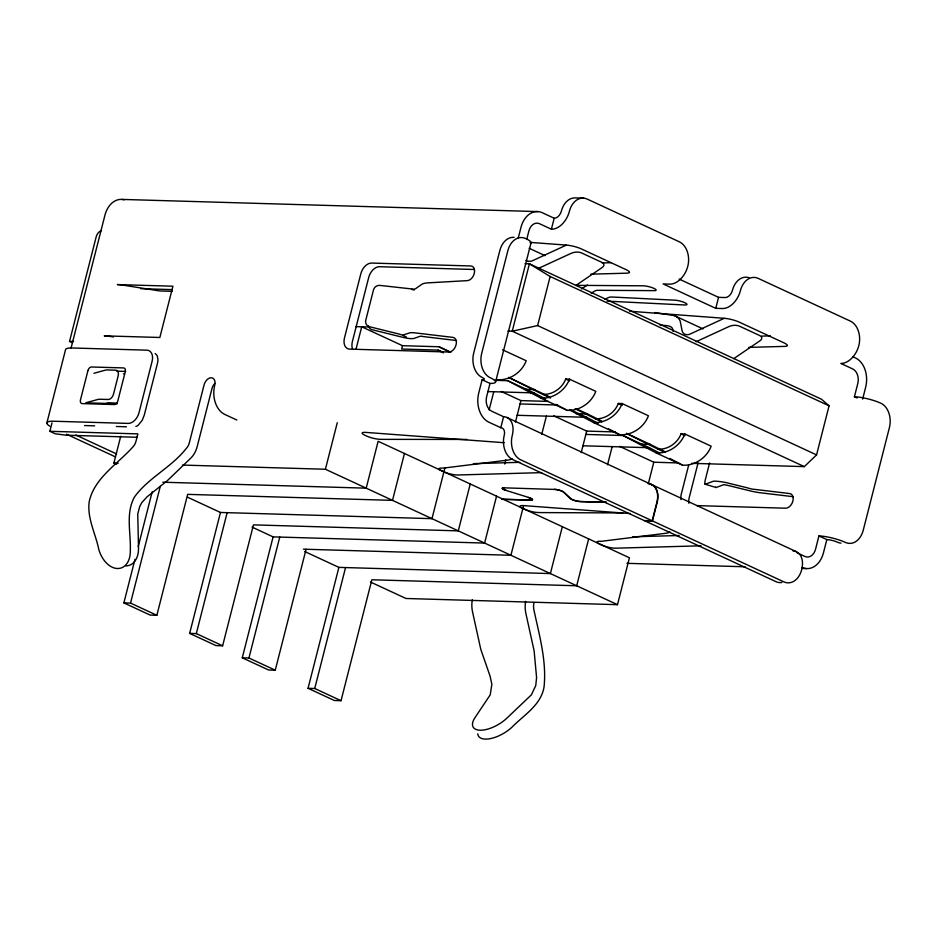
<?xml version="1.0" encoding="UTF-8"?>
<svg xmlns="http://www.w3.org/2000/svg" width="937" height="937" viewBox="0 0 937 937"><rect width="100%" height="100%" fill="white"/><g stroke="black" fill="none" stroke-linecap="round" stroke-linejoin="round"><path stroke-width="1.41" d="M46.85 423.044L65.52 349.794A23.167 4.732 14.3 0 1 72.208 347.978L146.886 350.169A11.584 7.648 -65.1 0 1 152.087 361.389L139.016 412.655A11.584 7.648 -65.1 0 1 128.217 423.407L53.538 421.228A23.167 4.732 14.3 0 0 49.79 426.194M72.172 342.626L69.537 341.408L96.136 237.026A9.651 6.981 -88.3 0 1 101.454 230.619M137.025 437.274L65.754 435.19L55.119 433.737L49.86 431.301L52.015 422.821M71.095 347.978L104.932 215.217A23.167 16.749 -88.3 0 1 124.211 199.804M116.539 464.283L113.904 463.054L120.732 436.255M404.456 453.485L392.509 500.37L187.669 494.361L156.854 615.293L150.189 615.094L123.871 602.889L134.975 559.307M138.207 546.646L152.181 491.808M123.871 602.889L130.536 603.088L160.286 486.385M470.245 483.984L458.287 530.869L253.458 524.872L222.631 645.792L215.967 645.593L189.649 633.389L220.476 512.469L431.98 518.665L444.993 467.586M189.649 633.389L196.313 633.588L227.141 512.668M306.083 549.269L275.255 670.189L268.591 670.002L242.273 657.797L273.1 536.878L484.605 543.073L496.551 496.188M242.273 657.797L248.937 657.997L279.765 537.065M182.457 465.068L325.408 469.25L337.273 422.704M355.966 349.36L361.717 326.79L369.026 327.001M588.647 538.88L576.688 585.777L371.86 579.769L341.033 700.7L334.368 700.501L308.05 688.297L338.889 567.377L550.382 573.573L562.341 526.688M308.05 688.297L314.727 688.496L345.554 567.576M450.861 352.253L439.02 346.76L402.512 345.694L401.657 349.032L438.165 350.098L443.435 352.535M514.108 237.342A19.302 13.95 -88.3 0 0 499.843 250.507L473.712 353.05A19.302 13.95 -88.3 0 0 482.192 377.47A7.719 1.581 14.3 0 1 482.122 379.754L478.76 392.931A23.167 16.749 -88.3 0 0 488.95 422.236L500.791 427.717A7.719 5.095 -65.1 0 1 504.258 435.201A19.302 13.95 -88.3 0 0 512.75 459.61L644.188 520.562L652.187 520.796L656.849 502.49A19.302 12.743 -65.1 0 0 648.181 483.785M518.266 237.951L520.96 227.398A23.167 16.749 -88.3 0 1 542.347 212.746L554.189 218.239A7.719 5.095 -65.1 0 0 561.392 211.071A19.302 13.95 -88.3 0 1 575.646 197.906L583.646 198.14M530.401 243.62A19.302 3.947 14.3 0 0 525.669 238.537A19.302 13.95 -88.3 0 0 507.842 250.741L481.712 353.284A19.302 13.95 -88.3 0 0 490.192 377.705A19.302 3.947 14.3 0 1 490.016 383.409L486.654 396.597A11.584 8.374 -88.3 0 0 491.749 411.249L503.591 416.731A19.302 12.743 -65.1 0 1 512.258 435.436A19.302 13.95 -88.3 0 0 520.749 459.844L652.187 520.796M526.84 238.97L528.855 231.064A11.584 8.374 -88.3 0 1 539.548 223.732L551.389 229.225A19.302 12.743 -65.1 0 0 569.391 211.305A19.302 13.95 -88.3 0 1 587.218 199.089L679.313 241.793A19.302 13.95 -88.3 0 1 687.805 266.213A19.302 12.743 -65.1 0 1 669.803 284.134L663.127 283.934L715.763 308.343L722.427 308.531A19.302 12.743 -65.1 0 0 740.429 290.611A19.302 13.95 -88.3 0 1 758.256 278.406L850.351 321.11A19.302 13.95 -88.3 0 1 858.842 345.519A19.302 12.743 -65.1 0 1 840.84 363.439L852.682 368.932A11.584 8.374 -88.3 0 1 857.777 383.573L854.415 396.761L857.039 397.979M495.591 381.898L531.068 242.73M489.126 409.902L493.752 391.736M500.791 427.717L503.591 416.731M551.389 229.225L554.189 218.239M507.854 331.066L512.246 331.194L537.627 325.572L550.136 276.497L529.417 263.801L525.036 263.672M504.75 464.038L505.816 459.844M515.444 422.107L520.925 400.603L548.274 401.399M630.039 513.535L523.596 505.605L510.911 555.278L303.412 549.187M541.75 434.299L546.388 416.133M581.221 452.606L586.703 431.102L615.363 431.945M607.527 464.799L612.166 446.633M370.466 582.018L405.99 598.485L617.483 604.681L629.43 557.796L378.138 441.28L366.191 488.165L162.827 482.204M648.427 483.305L653.792 462.222L678.646 462.948M781.88 582.486A19.302 13.95 -88.3 0 1 775.883 581.631L644.445 520.679L652.445 520.913L657.118 502.607A19.302 12.743 -65.1 0 0 649.587 484.007M715.763 308.343L718.562 297.357L725.226 297.544A7.719 5.095 -65.1 0 0 732.429 290.376A19.302 13.95 -88.3 0 1 749.085 277.703M688.754 464.822L681.293 494.08A11.584 7.648 -65.1 0 0 680.965 499.608M698.065 462.913L689.187 497.746A11.584 7.648 -65.1 0 0 688.859 503.263M709.602 462.96L705.374 479.521A5.786 1.183 -73.2 0 0 705.362 484.23L712.858 481.395A19.372 3.069 16.8 0 1 717.637 481.349A19.314 3.596 15.3 0 1 725.906 482.567L747.176 487.779A11.748 1.312 19.2 0 0 752.001 489.067L789.75 493.565A7.73 5.107 -65.1 0 1 792.831 501.26A7.73 5.107 -65.1 0 1 785.686 508.205L696.706 505.605M816.56 454.902L829.069 405.826L821.503 399.232L529.417 263.801L512.246 331.194L804.321 466.626L816.56 454.902L537.627 325.572M854.415 396.761A19.302 3.947 14.3 0 1 880.897 403.25A19.302 13.95 -88.3 0 1 889.389 427.67L863.246 530.213A19.302 13.95 -88.3 0 1 845.432 542.418A19.302 3.947 14.3 0 0 818.938 535.929L815.577 549.117A11.584 8.374 -88.3 0 1 804.883 556.437L796.989 552.783M818.938 535.929L826.832 539.595L823.471 552.771A23.167 16.749 -88.3 0 1 802.084 567.424M862.637 399.103L865.659 387.239A23.167 16.749 -88.3 0 0 855.481 357.946L852.846 356.728M494.795 380.328L507.76 380.715L540.965 398.178L567.272 410.383C579.546 411.038 591.563 402.816 595.803 391.361L569.485 379.157L565.679 379.052C562.259 388.281 552.584 394.91 542.699 394.372L508.604 377.377L548.813 396.503M569.485 379.157C565.245 390.612 553.228 398.834 540.965 398.178M569.321 409.809L593.589 422.575L619.907 434.78C632.17 435.436 644.188 427.225 648.427 415.759L622.121 403.566L618.315 403.449C614.895 412.678 605.208 419.307 595.323 418.78L575.119 408.708M622.121 403.566C617.87 415.021 605.852 423.243 593.589 422.575M585.859 434.428L623.105 435.529L656.31 452.993L682.628 465.197C694.891 465.853 706.908 457.631 711.148 446.176L684.842 433.972L681.035 433.866C677.615 443.096 667.929 449.725 658.043 449.186L626.478 433.456M684.842 433.972C680.59 445.426 668.573 453.649 656.31 452.993M575.857 285.469L602.104 267.56A7.719 3.912 -6.2 0 0 601.847 262.36L581.49 252.908A7.719 3.912 -6.2 0 0 571.289 253.271L538.143 268.544M733.73 358.672L759.989 340.775A7.719 3.912 -6.2 0 0 759.731 335.563L739.375 326.123A7.719 3.912 -6.2 0 0 729.173 326.474L696.015 341.747M581.385 288.947L587.476 285.024M591.247 293.246L593.683 291.676A11.677 6.84 -67 0 1 597.443 290.306L655.186 290.646A7.719 1.581 14.3 0 0 653.148 288.022A7.719 1.581 14.3 0 0 643.192 285.808L576.36 285.352M604.927 299.407L607.399 298.036A11.689 8.503 -62.9 0 1 611.896 297.006L675.835 300.227A7.719 1.581 14.3 0 1 685.603 303.073A7.719 1.581 14.3 0 1 684.502 304.97L607.071 301.128M566.241 245.166L531.759 261.06L528.433 261.411M724.114 318.381L689.644 334.263A8.445 7.156 -56.2 0 1 686.317 334.626A7.789 5.809 -62.2 0 1 681.972 330.152L680.203 321.098A15.624 11.654 -62.2 0 0 673.129 315.418L654.647 312.571M93.934 373.289L105.366 370.15A11.771 2.413 14.3 0 1 107.872 369.963L115.579 370.185A5.786 3.818 -65.1 0 1 118.179 375.796L113.518 394.114A5.786 3.818 -65.1 0 1 108.118 399.49L100.411 399.256A11.771 2.413 14.3 0 0 97.893 399.455L86.462 402.594A11.584 2.366 14.3 0 1 85.806 402.711M103.656 404.187L108.282 402.922L116.012 403.144A5.786 3.818 -65.1 0 0 117.09 402.992M403.156 335.001L409.516 332.928A23.249 3.678 16.8 0 1 415.185 332.893L452.946 337.39A7.73 5.107 -65.1 0 1 456.014 345.085A7.73 5.107 -65.1 0 1 448.87 352.031L349.688 349.126A11.584 7.648 -65.1 0 1 344.488 337.906L360.815 273.815A11.584 7.648 -65.1 0 1 371.626 263.063L470.807 265.967A7.73 5.107 -65.1 0 1 474.333 273.217A7.73 5.107 -65.1 0 1 467.411 280.631L427.94 282.869A23.249 5.809 11.8 0 0 421.908 284.286L415.559 288.69A7.754 1.933 11.8 0 1 413.545 289.158L380.035 285.41A5.786 5.411 -42.4 0 0 373.488 289.92L365.758 320.278A5.786 5.411 -42.4 0 0 369.506 326.732L398.612 333.923A7.894 0.703 20.4 0 0 401.879 334.931L406.26 336.957M466.977 439.441L382.273 439.371A23.53 17.557 -62.3 0 1 381.183 439.336L379.848 439.289A9.651 1.979 14.3 0 1 366.601 436.045L364.798 435.201A9.651 1.979 14.3 0 1 365.711 432.39L504.247 442.721M602.304 262.946L610.994 262.7M590.802 274.178L627.04 273.171A11.584 2.366 14.3 0 0 626.267 269.739L581.408 248.937A11.584 2.366 14.3 0 0 566.51 245.096L530.049 242.378M761.629 336.114L770.331 335.879M748.675 347.393L784.925 346.374A11.584 2.366 14.3 0 0 784.14 342.942L739.293 322.152A11.584 2.366 14.3 0 0 724.383 318.299L629.605 311.236M473.419 463.639L519.812 462.339M541.656 472.635L457.572 474.989A9.651 1.979 14.3 0 1 443.588 471.744L441.784 470.901A9.651 1.979 14.3 0 1 441.866 468.043L443.201 468.09A23.53 13.259 -67.5 0 0 444.044 468.02L508.592 459.997A15.624 8.808 -67.5 0 0 512.094 458.673M632.744 536.807L679.138 535.507M700.981 545.803L615.445 548.192A9.651 1.979 14.3 0 1 601.472 544.947L599.657 544.104A9.651 1.979 14.3 0 1 599.75 541.258L601.086 541.293A23.53 13.259 -67.5 0 0 601.929 541.235L666.476 533.2A15.624 8.808 -67.5 0 0 669.978 531.888M497.688 379.766C509.951 380.422 521.968 372.2 526.207 360.745L502.537 349.77M622.777 512.949L540.157 512.586A23.53 17.545 -62.1 0 1 539.068 512.527L537.733 512.492A9.651 1.979 14.3 0 1 524.486 509.248L522.67 508.416A9.651 1.979 14.3 0 1 523.596 505.605M122.044 199.417L538.072 211.598M474.321 269.493L379.52 266.717A11.584 7.648 -65.1 0 0 368.709 277.469L352.382 341.56A11.584 7.648 -65.1 0 0 352.745 349.407M140.855 288.701L172.256 289.615M172.244 291.337L160.906 290.997A7.719 1.581 14.3 0 1 158.376 290.739L123.637 285.235A19.302 3.947 14.3 0 0 117.301 284.579L172.923 286.207L159.852 337.484L104.23 335.856A19.302 3.947 14.3 0 1 110.566 336.5L113.436 336.957M355.884 326.615L361.717 326.79L402.512 345.694M69.537 341.408L73.531 341.525M116.891 371.169L125.628 371.415M524.837 389.288L534.922 389.581M487.908 391.561L534.067 392.908L545.568 398.963M520.07 403.929L557.503 405.03M576.032 413.639L587.546 413.978L601.437 420.9M517.119 415.278L586.703 417.316L598.193 423.36M86.79 402.863L117.242 403.753M84.553 425.562L94.66 425.855M116.329 426.487L126.436 426.792M640.24 444.103L650.266 444.396L665.422 451.95M582.908 445.778L649.423 447.722L659.636 453.098M49.86 431.301L137.856 433.878L135.982 441.257A11.584 8.374 -88.3 0 1 132.785 447.054C117.722 463.967 94.286 477.975 89.226 501.576C86.907 518.114 95.621 533.61 98.795 549.422A23.167 15.507 72.1 0 0 117.453 568.513A23.167 15.507 72.1 0 0 130.313 550.347C130.993 532.696 125.417 513.312 134.53 496.915C148.374 477.765 171.459 467.376 186.123 448.612A11.584 8.374 -88.3 0 0 189.321 442.814L204.079 384.896A7.719 5.095 -65.1 0 1 211.282 377.728A7.719 5.095 -65.1 0 1 214.749 385.212A23.167 16.749 -88.3 0 0 224.939 414.505L236.827 420.022M691.799 463.335L804.321 466.626M113.904 463.054L118.285 463.183M501.682 499.198L530.635 500.042A5.786 1.183 14.3 0 0 528.445 497.477M606.216 502.255L580.155 501.494A5.786 1.183 14.3 0 1 570.844 498.718L563.734 492.077A5.786 1.183 14.3 0 0 554.423 489.301M501.939 499.316L530.892 500.159A6.172 1.265 14.3 0 0 528.562 497.43L505.933 490.379A5.786 1.183 14.3 0 1 503.755 487.826L554.692 489.43A5.411 1.101 14.3 0 1 563.371 492.007L570.492 498.66A6.172 1.265 14.3 0 0 580.413 501.611L606.473 502.373M626.947 563.324L745.091 566.78M801.978 568.443L806.359 568.572M456.483 340.529L423.079 336.547A11.748 1.312 19.2 0 0 420.326 336.219L414.587 338.21A19.314 3.596 15.3 0 1 409.774 338.585A19.372 3.069 16.8 0 1 401.387 336.969L372.282 329.777A5.786 5.411 -42.4 0 1 368.534 326.111M793.288 496.704L759.895 492.721A23.249 3.678 16.8 0 1 750.08 490.847L728.81 485.635A7.754 1.23 16.8 0 0 725.531 485.003A7.894 0.703 20.4 0 0 723.715 484.675L716.208 487.509A5.786 1.183 -73.2 0 1 715.727 487.064M659.906 324.834C664.146 326.017 673.457 324.296 673.035 331.323M411.648 289.346L414.166 290.083M705.057 484.183L715.915 487.463M679.091 279.05L718.562 297.357M529.171 248.282L545.111 255.672M675.097 315.956L702.996 328.887M550.136 276.497L829.069 405.826M565.679 379.052L569.626 380.879M618.315 403.449L622.262 405.276M681.035 433.866L684.982 435.693M577.016 409.094L587.546 413.978M542.699 394.372L550.593 398.038M595.323 418.78L601.894 421.826M626.584 433.409L650.266 444.396M658.043 449.186L664.626 452.243M507.76 380.715L534.067 392.908M570.914 409.996L586.703 417.316M623.105 435.529L649.423 447.722M482.122 379.754L490.016 383.409M501.19 391.455L520.925 400.603M553.814 415.852L586.703 431.102M619.591 446.352L653.792 462.222M506.882 417.457L651.473 484.511M651.742 484.628L796.333 551.67M652.445 520.913L783.882 581.865A19.302 13.95 -88.3 0 0 801.709 569.649A19.302 12.743 -65.1 0 0 793.042 550.956M325.408 469.25L617.483 604.681M75.803 435.026L116.586 453.93M66.48 434.182L115.169 456.752M187.587 497.219L220.476 512.469M252.053 527.109L273.1 536.878M304.677 551.518L338.889 567.377M130.536 603.088L156.854 615.293M196.313 633.588L222.631 645.792M248.937 657.997L275.255 670.189M314.727 688.496L341.033 700.7M439.02 346.76L450.381 352.429M669.85 458.474L682.628 465.197M608.406 428.736L619.907 434.78M555.782 404.327L567.272 410.383M438.165 350.098L443.271 352.78M155.179 353.542L157.17 355.533L157.92 359.14A11.385 5.751 -68.7 0 1 157.346 363.825L144.275 415.103L142.319 420.116L138.172 425.246A12.017 6.067 -68.7 0 1 135.853 426.44M477.753 733.835A23.167 10.53 -30.6 0 0 490.238 738.649A23.167 10.53 -30.6 0 0 511.871 727.276C523.724 715.107 541.211 705.104 544.069 686.809C546.74 660.854 539.255 635.028 533.903 609.882A11.584 8.374 -88.3 0 1 534.02 602.655M525.622 601.355A23.167 16.749 -88.3 0 0 525.88 613.442L534.125 650.899L536.585 677.51L535.765 685.544L531.361 694.867L506.612 718.398A23.167 10.53 -30.6 0 1 480.072 730.216A23.167 10.53 -30.6 0 1 475.094 717.473L490.227 694.844L491.855 684.256L490.086 676.151L480.786 649.341L472.541 611.884A23.167 16.749 -88.3 0 1 472.283 599.797M826.832 539.595A7.719 1.581 14.3 0 1 837.432 542.183A19.302 13.95 -88.3 0 0 840.993 543.144M528.433 261.4A7.789 5.809 -62.2 0 1 525.856 260.357M214.854 383.42A7.719 5.095 -65.1 0 0 211.973 388.55L197.215 446.48A23.167 16.749 -88.3 0 1 190.82 458.076L167.243 480.775L147.004 496.868L141.663 502.794L139.73 506.484L137.751 513.944L138.5 547.7A23.167 15.507 72.1 0 1 125.652 565.866M506.05 490.332A5.411 1.101 14.3 0 1 504.012 487.943M123.473 373.851A5.786 3.818 -65.1 0 1 124.469 374.062M87.949 370.572L80.477 399.876A3.865 2.553 -65.1 0 0 82.21 403.613L114.209 404.55A3.865 2.553 -65.1 0 0 117.816 400.966L125.277 371.673A3.865 2.553 -65.1 0 0 123.543 367.925L91.545 366.988A3.865 2.553 -65.1 0 0 87.949 370.572"/></g></svg>
